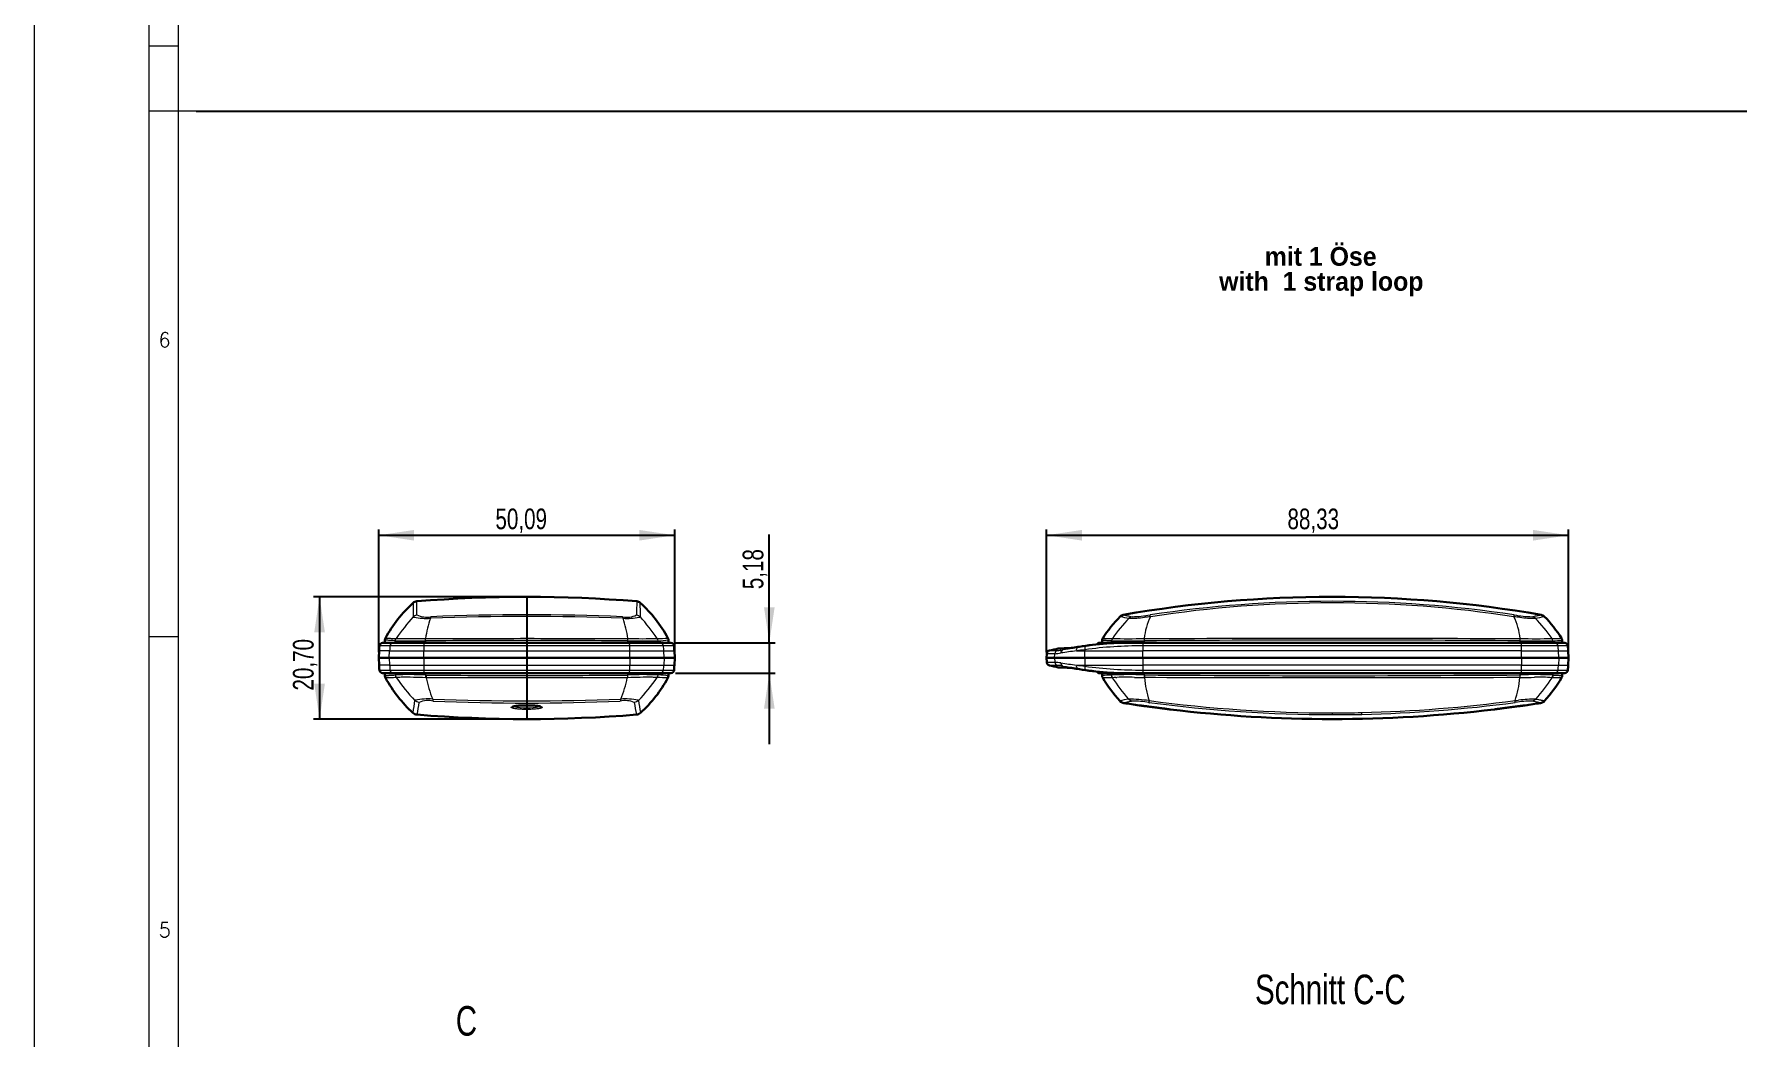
# Model space of a CAD drawing. Header units: millimetres. Extents: x 0 to 1188, y 0 to 841.
# Drawn here: x 0.4 to 288.7, y 437.1 to 607 of the extents above; entities that cross this region are included whole.
import ezdxf

# ---------------------------------------------------------------- set-up
doc = ezdxf.new("R2010")
doc.units = ezdxf.units.MM
doc.linetypes.add('SLD-Durchgehend', pattern=[0])
doc.styles.add('SLDTEXTSTYLE0', font='arialbd.ttf', dxfattribs={"width": 0.948})
doc.styles.add('SLDTEXTSTYLE2', font='simplex_.ttf', dxfattribs={"width": 0.95})
doc.styles.add('SLDTEXTSTYLE3', font='ARIALN.TTF', dxfattribs={"width": 0.87})
doc.dimstyles.new('SLDDIMSTYLE2', dxfattribs={"dimtxt": 3.5, "dimasz": 6, "dimexe": 0, "dimexo": 0.0625, "dimgap": 0.875, "dimtad": 1, "dimrnd": 1e-09, "dimzin": 12, "dimdsep": 46, "dimtxsty": 'SLDTEXTSTYLE3', "dimsah": 1, "dimcen": 0.09, "dimadec": 0, "dimazin": 3, "dimtfac": 1, "dimtofl": 0, "dimtmove": 0, "dimatfit": 3, "dimfxl": 0, "dimfrac": 2, "dimtolj": 1, "dimtzin": 12, "dimarcsym": 0})
doc.dimstyles.new('SLDDIMSTYLE3', dxfattribs={"dimtxt": 3.5, "dimasz": 6, "dimexe": 0, "dimexo": 0.0625, "dimgap": 0.875, "dimtad": 1, "dimrnd": 1e-09, "dimzin": 12, "dimdsep": 46, "dimtxsty": 'SLDTEXTSTYLE3', "dimsah": 1, "dimcen": 0.09, "dimadec": 0, "dimazin": 3, "dimtfac": 1, "dimtmove": 0, "dimatfit": 0, "dimfxl": 0, "dimfrac": 2, "dimtolj": 1, "dimtzin": 12, "dimarcsym": 0})

# ---------------------------------------------------------------- blocks, each defined once
blk = doc.blocks.new('SW_NOTE_2')
at = {"color": 0, "char_height": 3.175, "attachment_point": 2, "style": 'SLDTEXTSTYLE0'}
for s, insert in [('mit 1 Öse', (9.57, 4.09)), ('with  1 strap loop', (9.68, -0.14))]:
    blk.add_mtext(s, dxfattribs=dict(at, insert=insert))
blk = doc.blocks.new('_D_33')
for p, q in [((82.75, 511.76), (47.7, 511.76)), ((48.7, 511.76), (48.7, 491.06)), ((82.75, 491.06), (47.7, 491.06))]:
    blk.add_line(p, q)
for points in [[(48.7, 511.76), (47.8, 505.76), (49.6, 505.76)], [(48.7, 491.06), (49.6, 497.06), (47.8, 497.06)]]:
    blk.add_solid(points)
at = {"insert": (44.19, 495.9), "char_height": 3.5, "attachment_point": 1, "rotation": 90, "style": 'SLDTEXTSTYLE3'}
blk.add_mtext('20,70', dxfattribs=at)
blk = doc.blocks.new('_D_34')
for p, q in [((58.7, 502.41), (58.7, 523.19)), ((58.7, 522.19), (108.79, 522.19)), ((108.79, 502.41), (108.79, 523.19))]:
    blk.add_line(p, q)
for points in [[(58.7, 522.19), (64.7, 521.29), (64.7, 523.09)], [(108.79, 522.19), (102.79, 523.09), (102.79, 521.29)]]:
    blk.add_solid(points)
at = {"insert": (78.45, 526.71), "char_height": 3.5, "attachment_point": 1, "style": 'SLDTEXTSTYLE3'}
blk.add_mtext('50,09', dxfattribs=at)
blk = doc.blocks.new('_D_35')
for p, q in [((124.79, 504), (124.79, 522.32)), ((108.9, 504), (125.79, 504)), ((124.79, 504), (124.79, 498.83)), ((108.9, 498.83), (125.79, 498.83)), ((124.79, 498.83), (124.79, 486.83))]:
    blk.add_line(p, q)
for points in [[(124.79, 504), (125.69, 510), (123.89, 510)], [(124.79, 498.83), (123.89, 492.83), (125.69, 492.83)]]:
    blk.add_solid(points)
at = {"insert": (120.28, 513.06), "char_height": 3.5, "attachment_point": 1, "rotation": 90, "style": 'SLDTEXTSTYLE3'}
blk.add_mtext('5,18', dxfattribs=at)
blk = doc.blocks.new('_D_36')
for p, q in [((171.68, 502.41), (171.68, 523.19)), ((171.68, 522.19), (260.01, 522.19)), ((260.01, 502.41), (260.01, 523.19))]:
    blk.add_line(p, q)
for points in [[(171.68, 522.19), (177.68, 521.29), (177.68, 523.09)], [(260.01, 522.19), (254.01, 523.09), (254.01, 521.29)]]:
    blk.add_solid(points)
at = {"insert": (212.45, 526.71), "char_height": 3.5, "attachment_point": 1, "style": 'SLDTEXTSTYLE3'}
blk.add_mtext('88,33', dxfattribs=at)

msp = doc.modelspace()

# ---------------------------------------------------------------- linework, layer by layer
at = {"color": 7, "linetype": 'SLD-Durchgehend', "lineweight": 0}
for p, q in [((0.399, 840.6), (0.399, 0.4)), ((19.799, 840.6), (19.799, 0.4)), ((24.799, 836), (24.799, 5)), ((24.799, 605), (19.799, 605)), ((27.799, 594), (19.799, 594)), ((24.799, 505), (19.799, 505)), ((60.555, 502.618), (58.768, 502.618)), ((60.614, 503.461), (58.828, 503.461)), ((59.356, 503.983), (61.138, 503.983)), ((60.492, 501.414), (60.555, 502.618)), ((60.555, 502.618), (66.323, 502.618)), ((66.334, 503.461), (60.614, 503.461)), ((61.138, 503.983), (66.433, 503.983)), ((61.511, 504.002), (61.526, 504.323)), ((66.311, 501.414), (66.323, 502.618)), ((66.323, 502.618), (101.175, 502.618)), ((101.164, 503.461), (66.334, 503.461)), ((66.433, 503.983), (101.065, 503.983)), ((66.626, 504.318), (66.61, 504.002)), ((100.888, 504.002), (100.872, 504.319)), ((101.065, 503.983), (106.36, 503.983)), ((106.884, 503.461), (101.164, 503.461)), ((101.187, 501.414), (101.175, 502.618)), ((101.175, 502.618), (106.943, 502.618)), ((105.971, 504.323), (105.987, 504.002)), ((106.36, 503.983), (108.142, 503.983)), ((108.67, 503.461), (106.884, 503.461)), ((107.006, 501.414), (106.943, 502.618)), ((106.943, 502.618), (108.73, 502.618)), ((173.088, 502.141), (171.719, 502.141)), ((172.163, 502.671), (173.526, 502.671)), ((173.05, 501.414), (173.088, 502.141)), ((175.893, 503.093), (176.164, 503.143)), ((176.143, 503.142), (176.164, 503.143)), ((176.745, 502.618), (178.175, 502.618)), ((177.236, 503.317), (177.238, 503.318)), ((178.163, 501.414), (178.175, 502.618)), ((178.175, 502.618), (187.965, 502.618)), ((180.686, 503.985), (182.325, 503.985)), ((181.721, 503.877), (181.723, 503.878)), ((182.325, 503.985), (182.499, 503.98)), ((182.668, 504.002), (182.682, 504.318)), ((187.958, 501.414), (187.965, 502.618)), ((252.06, 502.618), (187.965, 502.618)), ((252.053, 503.461), (187.972, 503.461)), ((188.03, 503.983), (251.994, 503.983)), ((188.188, 504.323), (188.174, 504.002)), ((251.851, 504.002), (251.836, 504.323)), ((251.994, 503.983), (257.716, 503.983)), ((258.234, 503.461), (252.053, 503.461)), ((252.067, 501.414), (252.06, 502.618)), ((252.06, 502.618), (258.293, 502.618)), ((257.343, 504.318), (257.356, 504.002)), ((257.716, 503.983), (259.356, 503.983)), ((259.884, 503.461), (258.234, 503.461)), ((258.355, 501.414), (258.293, 502.618)), ((258.293, 502.618), (259.943, 502.618)), ((60.555, 500.211), (58.768, 500.211)), ((58.828, 499.368), (60.614, 499.368)), ((61.138, 498.845), (59.356, 498.845)), ((60.492, 501.414), (60.555, 500.211)), ((60.555, 500.211), (66.323, 500.211)), ((60.614, 499.368), (66.334, 499.368)), ((66.433, 498.845), (61.138, 498.845)), ((61.525, 498.534), (61.511, 498.827)), ((66.311, 501.414), (66.323, 500.211)), ((66.323, 500.211), (101.175, 500.211)), ((66.334, 499.368), (101.164, 499.368)), ((101.065, 498.845), (66.433, 498.845)), ((66.61, 498.827), (66.626, 498.512)), ((100.872, 498.512), (100.888, 498.827)), ((106.36, 498.845), (101.065, 498.845)), ((101.164, 499.368), (106.884, 499.368)), ((101.187, 501.414), (101.175, 500.211)), ((101.175, 500.211), (106.943, 500.211)), ((105.987, 498.827), (105.973, 498.534)), ((108.142, 498.845), (106.36, 498.845)), ((106.884, 499.368), (108.67, 499.368)), ((107.006, 501.414), (106.943, 500.211)), ((106.943, 500.211), (108.73, 500.211)), ((171.719, 500.688), (173.088, 500.688)), ((173.526, 500.158), (172.163, 500.158)), ((173.05, 501.414), (173.088, 500.688)), ((175.893, 499.736), (176.164, 499.686)), ((176.145, 499.687), (176.164, 499.686)), ((176.745, 500.211), (178.175, 500.211)), ((177.238, 499.511), (177.236, 499.512)), ((178.163, 501.414), (178.175, 500.211)), ((178.175, 500.211), (187.965, 500.211)), ((182.325, 498.844), (180.686, 498.844)), ((182.499, 498.849), (182.325, 498.844)), ((182.682, 498.512), (182.668, 498.827)), ((187.958, 501.414), (187.965, 500.211)), ((252.06, 500.211), (187.965, 500.211)), ((187.972, 499.368), (252.053, 499.368)), ((251.994, 498.845), (188.03, 498.845)), ((188.174, 498.827), (188.187, 498.533)), ((251.838, 498.534), (251.851, 498.827)), ((257.716, 498.845), (251.994, 498.845)), ((252.053, 499.368), (258.234, 499.368)), ((252.067, 501.414), (252.06, 500.211)), ((252.06, 500.211), (258.293, 500.211)), ((257.356, 498.827), (257.343, 498.512)), ((259.356, 498.845), (257.716, 498.845)), ((258.234, 499.368), (259.884, 499.368)), ((258.355, 501.414), (258.293, 500.211)), ((258.293, 500.211), (259.943, 500.211)), ((61.52, 498.533), (61.525, 498.534)), ((66.626, 498.512), (66.71, 498.511)), ((100.788, 498.511), (100.872, 498.512)), ((105.973, 498.534), (105.978, 498.533)), ((182.667, 498.511), (182.682, 498.512)), ((188.187, 498.533), (188.234, 498.532)), ((251.789, 498.533), (251.838, 498.534)), ((257.343, 498.512), (257.358, 498.511)), ((254.499, 494.462), (254.51, 494.475))]:
    msp.add_line(p, q, dxfattribs=at)
for p, q in [((27.799, 594), (855.371, 594)), ((83.749, 511.764), (83.749, 491.064))]:
    msp.add_line(p, q)
at = {"color": 7, "linetype": 'SLD-Durchgehend', "lineweight": 30}
for p, q in [((184.133, 508.44), (184.133, 508.44)), ((255.891, 508.44), (255.891, 508.44)), ((59.766, 504.455), (59.742, 504.002)), ((107.756, 504.002), (107.732, 504.455)), ((58.768, 502.618), (58.705, 501.414)), ((59.599, 504.002), (61.38, 504.002)), ((61.38, 504.002), (66.479, 504.002)), ((66.479, 504.002), (101.019, 504.002)), ((101.019, 504.002), (106.118, 504.002)), ((106.118, 504.002), (107.899, 504.002)), ((108.793, 501.414), (108.73, 502.618)), ((171.719, 502.141), (171.681, 501.414)), ((173.683, 503.002), (173.68, 503.001)), ((177.238, 503.318), (177.237, 503.317)), ((180.912, 504.002), (182.548, 504.002)), ((181.075, 504.373), (181.055, 504.002)), ((182.548, 504.002), (188.057, 504.002)), ((188.057, 504.002), (251.967, 504.002)), ((251.967, 504.002), (257.477, 504.002)), ((257.477, 504.002), (259.112, 504.002)), ((258.969, 504.002), (258.95, 504.373)), ((260.006, 501.414), (259.943, 502.618)), ((58.705, 501.414), (58.768, 500.211)), ((60.492, 501.414), (58.705, 501.414)), ((59.599, 498.827), (61.38, 498.827)), ((59.742, 498.827), (59.764, 498.399)), ((66.311, 501.414), (60.492, 501.414)), ((61.38, 498.827), (66.479, 498.827)), ((66.311, 501.414), (101.187, 501.414)), ((66.479, 498.827), (101.019, 498.827)), ((101.019, 498.827), (106.118, 498.827)), ((107.006, 501.414), (101.187, 501.414)), ((106.118, 498.827), (107.899, 498.827)), ((108.793, 501.414), (107.006, 501.414)), ((107.734, 498.399), (107.756, 498.827)), ((108.73, 500.211), (108.793, 501.414)), ((171.681, 501.414), (171.719, 500.688)), ((173.05, 501.414), (171.681, 501.414)), ((178.163, 501.414), (173.05, 501.414)), ((173.68, 499.827), (173.684, 499.827)), ((187.958, 501.414), (178.163, 501.414)), ((180.912, 498.827), (182.548, 498.827)), ((181.055, 498.827), (181.075, 498.452)), ((181.723, 498.951), (181.721, 498.951)), ((182.548, 498.827), (188.057, 498.827)), ((252.067, 501.414), (187.958, 501.414)), ((188.057, 498.827), (251.967, 498.827)), ((251.967, 498.827), (257.477, 498.827)), ((258.355, 501.414), (252.067, 501.414)), ((257.477, 498.827), (259.112, 498.827)), ((258.355, 501.414), (260.006, 501.414)), ((258.95, 498.452), (258.969, 498.827)), ((259.943, 500.211), (260.006, 501.414)), ((184.085, 494.148), (184.084, 494.148)), ((184.085, 494.148), (184.085, 494.148)), ((255.94, 494.148), (255.94, 494.148)), ((64.501, 492.114), (64.501, 492.114)), ((102.997, 492.114), (102.997, 492.114))]:
    msp.add_line(p, q, dxfattribs=at)
at = {"color": 7, "linetype": 'SLD-Durchgehend', "lineweight": 0, "flags": 128}
for points in [[(64.531, 508.397), (64.825, 508.609), (65.176, 508.702)], [(67.446, 508.131), (67.484, 508.304), (67.531, 508.398)], [(100.052, 508.13), (100.015, 508.304), (99.968, 508.398)], [(102.322, 508.702), (102.673, 508.609), (102.967, 508.397)], [(184.678, 508.726), (184.684, 508.724), (184.709, 508.719), (184.752, 508.709), (184.812, 508.696), (184.891, 508.678), (184.987, 508.657), (185.101, 508.632), (185.233, 508.604), (185.383, 508.571), (185.552, 508.534), (185.74, 508.493), (185.945, 508.448), (186.167, 508.398)], [(186.167, 508.398), (185.89, 508.304), (185.651, 508.131)], [(189.276, 508.398), (189.244, 508.609), (189.23, 508.703)], [(250.755, 508.397), (250.787, 508.609), (250.801, 508.702)], [(253.857, 508.398), (254.061, 508.443), (254.249, 508.485), (254.424, 508.523), (254.583, 508.558), (254.728, 508.59), (254.858, 508.618), (254.972, 508.643), (255.072, 508.665), (255.156, 508.683), (255.225, 508.698), (255.279, 508.71), (255.317, 508.719), (255.34, 508.724), (255.347, 508.726), (255.347, 508.726)], [(254.374, 508.131), (254.135, 508.304), (253.857, 508.398)], [(61.526, 504.323), (61.299, 504.333), (61.088, 504.344), (60.892, 504.355), (60.712, 504.366), (60.548, 504.378), (60.399, 504.389), (60.266, 504.4), (60.149, 504.411), (60.047, 504.421), (59.961, 504.43), (59.891, 504.438), (59.836, 504.445), (59.797, 504.451), (59.774, 504.454), (59.766, 504.455), (59.766, 504.455)], [(59.856, 504.775), (59.856, 504.775), (59.864, 504.774), (59.889, 504.772), (59.929, 504.77), (59.986, 504.766), (60.058, 504.762), (60.147, 504.758), (60.251, 504.753), (60.372, 504.748), (60.509, 504.743), (60.661, 504.738), (60.83, 504.733), (61.014, 504.728), (61.214, 504.724), (61.43, 504.72), (61.662, 504.716)], [(61.526, 504.323), (61.566, 504.529), (61.662, 504.716)], [(66.611, 504.319), (66.618, 504.527), (66.636, 504.716)], [(66.65, 504.716), (67.78, 504.718), (68.913, 504.721), (70.049, 504.723), (71.187, 504.725), (72.326, 504.727), (73.468, 504.729), (74.611, 504.731), (75.756, 504.732), (76.902, 504.734), (78.049, 504.735), (79.216, 504.736), (80.383, 504.737), (81.552, 504.737), (82.72, 504.738), (83.889, 504.738), (85.02, 504.738), (86.151, 504.737), (87.282, 504.736), (88.413, 504.736), (89.542, 504.735), (90.671, 504.733), (91.799, 504.732), (92.925, 504.73), (94.05, 504.729), (95.174, 504.727), (96.313, 504.725), (97.45, 504.723), (98.585, 504.721), (99.718, 504.718), (100.848, 504.716)], [(100.872, 504.319), (100.865, 504.528), (100.848, 504.716)], [(105.971, 504.323), (105.931, 504.529), (105.836, 504.716)], [(181.192, 504.738), (181.192, 504.738), (181.201, 504.738), (181.223, 504.737), (181.261, 504.737), (181.312, 504.736), (181.377, 504.735), (181.456, 504.734), (181.55, 504.732), (181.657, 504.731), (181.779, 504.729), (181.915, 504.727), (182.067, 504.725), (182.233, 504.723), (182.414, 504.721), (182.61, 504.718), (182.819, 504.716)], [(182.822, 504.716), (182.726, 504.527), (182.685, 504.319)], [(188.202, 504.716), (188.192, 504.529), (188.189, 504.323)], [(251.836, 504.323), (249.723, 504.333), (247.609, 504.344), (245.493, 504.355), (243.376, 504.366), (241.257, 504.378), (239.135, 504.389), (237.011, 504.4), (234.887, 504.411), (232.761, 504.421), (230.635, 504.43), (228.523, 504.438), (226.411, 504.445), (224.297, 504.451), (222.184, 504.454), (220.071, 504.455), (217.955, 504.454), (215.838, 504.451), (213.722, 504.446), (211.607, 504.439), (209.492, 504.431), (207.358, 504.421), (205.226, 504.411), (203.094, 504.401), (200.963, 504.389), (198.833, 504.378), (196.701, 504.366), (194.571, 504.355), (192.442, 504.344), (190.314, 504.333), (188.189, 504.323)], [(188.202, 504.716), (190.323, 504.72), (192.447, 504.724), (194.572, 504.728), (196.698, 504.733), (198.825, 504.738), (200.957, 504.743), (203.09, 504.748), (205.224, 504.753), (207.359, 504.758), (209.494, 504.762), (211.606, 504.766), (213.718, 504.77), (215.83, 504.772), (217.943, 504.774), (220.056, 504.775), (222.172, 504.774), (224.288, 504.772), (226.403, 504.77), (228.519, 504.766), (230.633, 504.762), (232.755, 504.758), (234.877, 504.753), (236.997, 504.748), (239.117, 504.743), (241.236, 504.738), (243.356, 504.733), (245.475, 504.728), (247.592, 504.724), (249.708, 504.72), (251.823, 504.716)], [(251.836, 504.323), (251.832, 504.529), (251.823, 504.716)], [(257.34, 504.319), (257.299, 504.527), (257.203, 504.716)], [(100.872, 504.319), (99.757, 504.325), (98.64, 504.331), (97.521, 504.337), (96.4, 504.342), (95.277, 504.347), (94.152, 504.351), (93.025, 504.355), (91.897, 504.359), (90.768, 504.363), (89.638, 504.366), (88.489, 504.368), (87.34, 504.37), (86.19, 504.372), (85.039, 504.373), (83.889, 504.373), (82.737, 504.373), (81.586, 504.372), (80.435, 504.371), (79.285, 504.369), (78.135, 504.367), (76.986, 504.364), (75.839, 504.361), (74.692, 504.357), (73.547, 504.352), (72.403, 504.348), (71.244, 504.343), (70.086, 504.337), (68.93, 504.331), (67.777, 504.325), (66.626, 504.319)], [(175.567, 503.07), (175.428, 503.065), (175.293, 503.06), (175.164, 503.055), (175.041, 503.051), (174.884, 503.045), (174.737, 503.04), (174.599, 503.035), (174.471, 503.03), (174.352, 503.026), (174.244, 503.022), (174.144, 503.018), (174.055, 503.015), (173.975, 503.012), (173.904, 503.01), (173.843, 503.007), (173.792, 503.006), (173.743, 503.004), (173.708, 503.002), (173.687, 503.002), (173.68, 503.001)], [(175.567, 503.07), (175.62, 503.078), (175.657, 503.08)], [(182.682, 504.319), (182.478, 504.325), (182.288, 504.331), (182.111, 504.337), (181.949, 504.342), (181.8, 504.347), (181.665, 504.352), (181.544, 504.356), (181.436, 504.36), (181.343, 504.363), (181.263, 504.366), (181.197, 504.369), (181.145, 504.371), (181.107, 504.372), (181.084, 504.373), (181.075, 504.373), (181.076, 504.373)], [(182.499, 503.98), (182.52, 503.978), (182.524, 503.974), (182.513, 503.969), (182.491, 503.964), (182.455, 503.957), (182.402, 503.949), (182.335, 503.94), (182.258, 503.931), (182.169, 503.921), (182.102, 503.914), (182.03, 503.906), (181.955, 503.899), (181.878, 503.892), (181.8, 503.884), (181.721, 503.877)], [(173.68, 499.827), (173.687, 499.827), (173.708, 499.826), (173.743, 499.825), (173.792, 499.823), (173.843, 499.821), (173.904, 499.819), (173.974, 499.817), (174.054, 499.814), (174.144, 499.811), (174.244, 499.807), (174.352, 499.803), (174.471, 499.799), (174.599, 499.794), (174.737, 499.789), (174.884, 499.784), (175.041, 499.778), (175.164, 499.774), (175.293, 499.769), (175.427, 499.764), (175.567, 499.759)], [(175.567, 499.759), (175.62, 499.751), (175.657, 499.749)], [(181.721, 498.951), (181.803, 498.944), (181.881, 498.937), (181.958, 498.93), (182.032, 498.922), (182.112, 498.914), (182.187, 498.906), (182.256, 498.898), (182.316, 498.891), (182.368, 498.884), (182.413, 498.878), (182.457, 498.871), (182.489, 498.865), (182.511, 498.86), (182.524, 498.855), (182.52, 498.851), (182.499, 498.849)], [(59.766, 498.399), (59.765, 498.399), (59.777, 498.401), (59.807, 498.405), (59.854, 498.412), (59.918, 498.42), (59.999, 498.429), (60.099, 498.439), (60.215, 498.451), (60.349, 498.462), (60.5, 498.475), (60.669, 498.487), (60.856, 498.499), (61.06, 498.511), (61.281, 498.522), (61.52, 498.533)], [(61.674, 498.083), (61.431, 498.08), (61.205, 498.076), (60.996, 498.072), (60.805, 498.067), (60.631, 498.063), (60.475, 498.058), (60.337, 498.053), (60.216, 498.049), (60.113, 498.044), (60.028, 498.04), (59.962, 498.036), (59.913, 498.034), (59.882, 498.032), (59.869, 498.031), (59.87, 498.031)], [(61.52, 498.533), (61.565, 498.297), (61.674, 498.083)], [(61.681, 498.084), (61.674, 498.083), (61.674, 498.083)], [(66.734, 498.075), (66.734, 498.075), (66.64, 498.076)], [(66.71, 498.511), (67.884, 498.504), (69.06, 498.497), (70.24, 498.49), (71.421, 498.484), (72.605, 498.479), (73.79, 498.473), (74.977, 498.469), (76.166, 498.464), (77.356, 498.461), (78.547, 498.458), (79.759, 498.455), (80.972, 498.453), (82.185, 498.452), (83.399, 498.452), (84.613, 498.452), (85.693, 498.453), (86.772, 498.454), (87.851, 498.456), (88.93, 498.458), (90.008, 498.461), (91.084, 498.464), (92.16, 498.468), (93.235, 498.472), (94.309, 498.477), (95.381, 498.481), (96.466, 498.487), (97.549, 498.492), (98.631, 498.498), (99.711, 498.504), (100.788, 498.511)], [(66.71, 498.511), (66.716, 498.283), (66.734, 498.075)], [(100.763, 498.075), (99.703, 498.073), (98.641, 498.071), (97.576, 498.069), (96.509, 498.067), (95.441, 498.065), (94.37, 498.063), (93.299, 498.062), (92.226, 498.06), (91.151, 498.059), (90.076, 498.057), (88.985, 498.056), (87.892, 498.055), (86.799, 498.054), (85.706, 498.054), (84.612, 498.054), (83.42, 498.053), (82.229, 498.054), (81.037, 498.054), (79.846, 498.055), (78.656, 498.056), (77.467, 498.057), (76.279, 498.058), (75.092, 498.06), (73.906, 498.062), (72.723, 498.064), (71.52, 498.066), (70.32, 498.068), (69.122, 498.07), (67.926, 498.073), (66.734, 498.075)], [(100.788, 498.511), (100.781, 498.283), (100.763, 498.075)], [(100.858, 498.076), (100.764, 498.075), (100.763, 498.075)], [(105.824, 498.083), (105.824, 498.083), (105.817, 498.084)], [(105.824, 498.083), (105.932, 498.297), (105.978, 498.533)], [(182.81, 498.075), (182.71, 498.283), (182.667, 498.511)], [(182.828, 498.076), (182.81, 498.075), (182.81, 498.075)], [(188.249, 498.083), (188.249, 498.083), (188.196, 498.083)], [(188.234, 498.532), (190.593, 498.521), (192.953, 498.509), (195.316, 498.496), (197.68, 498.484), (200.048, 498.471), (202.418, 498.458), (204.788, 498.446), (207.16, 498.435), (209.385, 498.425), (211.61, 498.416), (213.836, 498.409), (216.062, 498.403), (218.288, 498.4), (220.518, 498.399), (222.748, 498.401), (224.977, 498.405), (227.207, 498.412), (229.435, 498.42), (231.674, 498.429), (233.912, 498.439), (236.149, 498.451), (238.384, 498.462), (240.619, 498.475), (242.856, 498.487), (245.092, 498.499), (247.326, 498.511), (249.558, 498.522), (251.789, 498.533)], [(188.234, 498.532), (188.238, 498.297), (188.249, 498.083)], [(251.774, 498.083), (249.548, 498.08), (247.321, 498.076), (245.091, 498.072), (242.861, 498.067), (240.628, 498.063), (238.392, 498.058), (236.153, 498.053), (233.914, 498.049), (231.674, 498.044), (229.433, 498.04), (227.209, 498.036), (224.983, 498.034), (222.758, 498.032), (220.532, 498.031), (218.306, 498.031), (216.077, 498.033), (213.848, 498.035), (211.619, 498.038), (209.391, 498.042), (207.163, 498.046), (205.269, 498.05), (203.375, 498.054), (201.482, 498.058), (199.59, 498.062), (197.699, 498.066), (195.807, 498.07), (193.916, 498.073), (192.026, 498.077), (190.137, 498.08), (188.249, 498.083)], [(251.789, 498.533), (251.785, 498.297), (251.774, 498.083)], [(251.829, 498.084), (251.774, 498.083), (251.774, 498.083)], [(257.215, 498.075), (257.215, 498.075), (257.197, 498.076)], [(257.358, 498.511), (257.316, 498.283), (257.215, 498.075)], [(258.827, 498.053), (258.828, 498.053), (258.815, 498.054), (258.788, 498.054), (258.744, 498.055), (258.685, 498.056), (258.61, 498.057), (258.52, 498.058), (258.413, 498.06), (258.292, 498.062), (258.154, 498.064), (257.999, 498.066), (257.827, 498.068), (257.639, 498.07), (257.435, 498.073), (257.215, 498.075)], [(257.358, 498.511), (257.572, 498.504), (257.77, 498.497), (257.953, 498.49), (258.12, 498.484), (258.273, 498.479), (258.409, 498.473), (258.531, 498.469), (258.637, 498.464), (258.727, 498.461), (258.803, 498.458), (258.863, 498.455), (258.908, 498.453), (258.936, 498.452), (258.949, 498.452), (258.948, 498.452)], [(65.554, 493.887), (65.168, 493.987), (64.839, 494.212)], [(67.837, 494.462), (67.881, 494.235), (67.939, 494.117)], [(83.749, 493.393), (83.968, 493.392), (84.186, 493.388), (84.401, 493.382), (84.61, 493.374), (84.813, 493.363), (85.01, 493.35), (85.198, 493.335), (85.375, 493.318), (85.541, 493.3), (85.695, 493.279), (85.836, 493.257), (85.961, 493.233), (86.072, 493.208), (86.166, 493.181), (86.243, 493.154), (86.303, 493.126), (86.344, 493.098), (86.367, 493.068), (86.372, 493.039), (86.357, 493.01), (86.324, 492.981), (86.271, 492.952), (86.201, 492.924), (86.113, 492.897), (86.008, 492.872), (85.886, 492.847), (85.748, 492.824), (85.597, 492.802), (85.433, 492.783), (85.256, 492.765), (85.068, 492.749), (84.872, 492.735), (84.668, 492.724), (84.458, 492.715), (84.242, 492.708), (84.024, 492.704), (83.843, 492.702), (83.661, 492.702), (83.48, 492.704), (83.263, 492.708), (83.048, 492.715), (82.838, 492.724), (82.636, 492.735), (82.442, 492.748), (82.256, 492.763), (82.08, 492.781), (81.918, 492.8), (81.767, 492.821), (81.63, 492.844), (81.508, 492.868), (81.401, 492.893), (81.311, 492.92), (81.238, 492.947), (81.183, 492.975), (81.146, 493.004), (81.128, 493.033), (81.128, 493.063), (81.148, 493.092), (81.185, 493.121), (81.242, 493.149), (81.317, 493.177), (81.41, 493.204), (81.519, 493.229), (81.644, 493.253), (81.785, 493.276), (81.941, 493.298), (82.108, 493.317), (82.287, 493.334), (82.477, 493.349), (82.676, 493.363), (82.882, 493.373), (83.093, 493.382), (83.309, 493.388), (83.529, 493.392), (83.749, 493.393)], [(99.66, 494.462), (99.617, 494.236), (99.559, 494.117)], [(102.659, 494.212), (102.33, 493.987), (101.944, 493.887)], [(186.173, 494.117), (185.98, 494.071), (185.8, 494.028), (185.635, 493.989), (185.484, 493.953), (185.347, 493.921), (185.224, 493.892), (185.115, 493.866), (185.021, 493.844), (184.941, 493.825), (184.875, 493.81), (184.825, 493.797), (184.789, 493.789), (184.767, 493.783), (184.763, 493.782)], [(186.173, 494.117), (185.822, 494.235), (185.526, 494.461)], [(189.015, 493.888), (189.023, 493.987), (189.048, 494.207)], [(250.986, 493.887), (250.978, 493.987), (250.953, 494.212)], [(250.955, 494.212), (250.955, 494.212), (251.245, 494.237), (251.533, 494.263), (251.533, 494.263)], [(254.496, 494.462), (254.2, 494.235), (253.85, 494.117)], [(255.262, 493.782), (255.263, 493.782), (255.253, 493.784), (255.228, 493.791), (255.186, 493.801), (255.127, 493.815), (255.052, 493.833), (254.961, 493.854), (254.853, 493.88), (254.729, 493.909), (254.586, 493.943), (254.427, 493.98), (254.251, 494.022), (254.058, 494.067), (253.85, 494.117)], [(254.496, 494.462), (254.706, 494.417), (254.9, 494.375), (255.077, 494.337), (255.239, 494.303), (255.384, 494.271), (255.512, 494.244), (255.623, 494.22), (255.718, 494.199), (255.796, 494.182), (255.857, 494.168), (255.902, 494.158), (255.93, 494.151), (255.941, 494.148), (255.94, 494.148)], [(102.312, 491.815), (102.312, 491.815), (102.312, 491.818), (102.311, 491.828), (102.308, 491.845), (102.303, 491.869)]]:
    msp.add_lwpolyline(points, dxfattribs=at)
at = {"color": 7, "linetype": 'SLD-Durchgehend', "lineweight": 30, "flags": 128}
for points in [[(81.345, 493.161), (81.345, 493.161), (81.346, 493.162), (81.352, 493.165), (81.361, 493.17), (81.375, 493.175), (81.394, 493.182), (81.417, 493.19), (81.445, 493.199), (81.478, 493.208), (81.516, 493.217), (81.558, 493.227), (81.606, 493.237), (81.658, 493.248), (81.715, 493.258), (81.776, 493.268), (81.84, 493.278), (81.909, 493.288), (81.98, 493.297), (82.055, 493.306), (82.133, 493.315), (82.215, 493.323), (82.299, 493.331), (82.387, 493.338), (82.477, 493.346), (82.57, 493.352), (82.664, 493.358), (82.761, 493.364), (82.858, 493.369), (82.958, 493.373), (83.059, 493.377), (83.162, 493.381), (83.266, 493.384), (83.37, 493.386), (83.475, 493.388), (83.581, 493.389), (83.687, 493.39), (83.748, 493.39), (83.804, 493.39), (83.91, 493.389), (84.016, 493.388), (84.121, 493.386), (84.225, 493.384), (84.329, 493.381), (84.431, 493.378), (84.532, 493.374), (84.633, 493.369), (84.731, 493.364), (84.828, 493.359), (84.922, 493.353), (85.014, 493.346), (85.105, 493.339), (85.192, 493.331), (85.278, 493.324), (85.36, 493.315), (85.439, 493.306), (85.515, 493.297), (85.587, 493.288), (85.655, 493.278), (85.72, 493.268), (85.782, 493.258), (85.839, 493.248), (85.893, 493.237), (85.942, 493.227), (85.986, 493.216), (86.025, 493.206), (86.059, 493.197), (86.087, 493.188), (86.11, 493.18), (86.129, 493.173), (86.142, 493.167), (86.149, 493.164), (86.153, 493.162), (86.153, 493.162)], [(187.368, 493.393), (187.377, 493.392), (187.404, 493.388), (187.449, 493.382), (187.513, 493.374), (187.593, 493.363), (187.688, 493.351), (187.803, 493.336), (187.933, 493.318), (188.074, 493.3), (188.228, 493.279), (188.399, 493.257), (188.581, 493.233), (188.77, 493.208), (188.966, 493.182), (189.176, 493.155), (189.391, 493.126), (189.607, 493.098), (189.824, 493.069), (190.05, 493.039), (190.275, 493.01), (190.492, 492.981), (190.706, 492.953), (190.921, 492.925), (191.129, 492.897), (191.323, 492.872), (191.508, 492.848), (191.629, 492.832), (191.744, 492.817), (191.854, 492.802), (192.001, 492.783), (192.135, 492.765), (192.257, 492.749), (192.363, 492.735), (192.447, 492.724), (192.516, 492.715), (192.567, 492.708), (192.6, 492.704), (192.611, 492.703), (192.615, 492.702), (192.615, 492.702)], [(188.981, 493.907), (189.078, 493.879), (189.086, 493.877)], [(247.41, 492.702), (247.413, 492.702), (247.424, 492.704), (247.455, 492.708), (247.504, 492.714), (247.572, 492.723), (247.658, 492.735), (247.758, 492.748), (247.873, 492.763), (248.007, 492.781), (248.155, 492.8), (248.313, 492.821), (248.482, 492.843), (248.668, 492.867), (248.863, 492.893), (249.062, 492.919), (249.268, 492.946), (249.485, 492.975), (249.706, 493.004), (249.924, 493.033), (250.144, 493.062), (250.369, 493.091), (250.591, 493.121), (250.804, 493.149), (251.011, 493.176), (251.218, 493.203), (251.416, 493.229), (251.597, 493.253), (251.768, 493.276), (251.879, 493.29), (251.983, 493.304), (252.081, 493.317), (252.21, 493.334), (252.325, 493.349), (252.426, 493.362), (252.51, 493.373), (252.573, 493.382), (252.619, 493.388), (252.647, 493.392), (252.657, 493.393), (252.657, 493.393)]]:
    msp.add_lwpolyline(points, dxfattribs=at)
at = {"color": 7, "linetype": 'SLD-Durchgehend', "lineweight": 30}
for centre, radius, start, end in [((80.005, 493.806), 22.94, 132.38688, 151.43721), ((65.215, 510.013), 1, 94.6533, 132.47694), ((83.749, 281.764), 230, 85.35769, 94.64231), ((102.283, 510.013), 1, 47.51789, 85.35208), ((87.493, 493.807), 22.94, 28.5619, 47.61217), ((220.012, 304.764), 207, 80.17151, 99.8285), ((200.509, 492.409), 22.916, 135.60969, 147.45302), ((184.846, 507.746), 0.995, 99.76896, 135.74856), ((255.18, 507.747), 0.994, 44.26674, 80.29006), ((239.515, 492.409), 22.917, 32.54716, 44.39035), ((60.515, 504.416), 0.75, 151.40681, 177.00144), ((106.983, 504.416), 0.75, 2.99966, 28.59165), ((181.811, 504.338), 0.737, 147.10961, 177.24142), ((258.218, 504.339), 0.733, 2.64613, 32.94906), ((81.736, 501.414), 23, 174.89423, 177), ((59.4, 503.41), 0.575, 94.47957, 174.89423), ((63.846, 446.659), 57.5, 94.2363, 94.47957), ((103.651, 446.659), 57.5, 85.52043, 85.7637), ((108.097, 503.41), 0.575, 5.10577, 85.52043), ((85.761, 501.414), 23, 3, 5.10577), ((172.293, 502.111), 0.575, 103.0635, 177), ((185.16, 446.659), 57.5, 101.51641, 103.0635), ((176.819, 449.039), 54.053, 91.2322, 93.32936), ((175.131, 509.127), 6.07, 274.96739, 279.78938), ((160.499, 604.562), 102.619, 278.76909, 279.38687), ((186.843, 444.661), 59.438, 94.94154, 99.29892), ((180.73, 503.411), 0.575, 94.46294, 146.08189), ((185.16, 446.659), 57.5, 94.2363, 94.46294), ((180.958, 514.096), 10.246, 274.28338, 278.19997), ((254.865, 446.659), 57.5, 85.52043, 85.7637), ((259.311, 503.41), 0.575, 5.10577, 85.52043), ((236.975, 501.414), 23, 3, 5.10577), ((81.736, 501.414), 23, 183, 185.10577), ((59.4, 499.419), 0.575, 185.10577, 265.52043), ((63.846, 556.17), 57.5, 265.52043, 265.7637), ((103.651, 556.17), 57.5, 274.2363, 274.47957), ((108.097, 499.419), 0.575, 274.47957, 354.89423), ((85.761, 501.414), 23, 354.89423, 357), ((172.293, 500.718), 0.575, 183, 256.9365), ((185.16, 556.17), 57.5, 256.9365, 258.48359), ((176.894, 555.662), 55.927, 266.70603, 268.73267), ((175.103, 493.486), 6.287, 80.21379, 84.94605), ((159.351, 391.108), 109.869, 80.63033, 81.19772), ((186.827, 558.043), 59.312, 260.69643, 265.06305), ((180.73, 499.417), 0.575, 213.91012, 265.53706), ((185.16, 556.17), 57.5, 265.53706, 265.7637), ((180.977, 488.916), 10.063, 81.76082, 85.75126), ((254.865, 556.17), 57.5, 274.2363, 274.47957), ((259.311, 499.419), 0.575, 274.47957, 354.89423), ((236.975, 501.414), 23, 354.89423, 357), ((60.61, 498.44), 0.846, 182.72124, 208.92776), ((80.006, 509.022), 22.941, 208.6296, 227.47947), ((87.492, 509.023), 22.941, 312.51969, 331.36937), ((106.904, 498.435), 0.83, 330.79667, 357.52548), ((181.933, 498.496), 0.859, 182.94316, 211.04119), ((202.624, 510.876), 24.971, 210.89924, 222.06054), ((237.386, 510.887), 24.989, 317.94398, 329.09671), ((258.098, 498.493), 0.852, 328.87097, 357.20227), ((184.935, 494.913), 1.145, 221.99374, 261.32634), ((220.012, 721.064), 230, 261.18412, 261.84033), ((220.012, 721.064), 230, 278.15975, 278.81586), ((255.088, 494.914), 1.146, 278.71051, 318.01227), ((65.278, 492.961), 1.15, 227.45652, 265.37056), ((83.749, 721.064), 230, 265.37057, 274.62943), ((102.22, 492.961), 1.15, 274.62944, 312.54336), ((220.012, 721.064), 230, 263.15869, 276.84139)]:
    msp.add_arc(centre, radius, start, end, dxfattribs=at)
at = {"color": 7, "linetype": 'SLD-Durchgehend', "lineweight": 0}
for centre, radius, start, end in [((280.553, 508.663), 216.022, 179.44649, 180.07054), ((-0.54, 508.672), 65.716, 0.02663, 2.03696), ((167.361, 508.684), 65.038, 177.95252, 179.98344), ((-113.126, 508.662), 216.094, 359.92946, 0.55343), ((220.012, 304.52), 206.491, 81.42511, 98.5732), ((220.012, 308.266), 202.478, 81.26699, 98.73302), ((97.768, 479.539), 44.018, 139.03554, 145.11241), ((64.805, 508.68), 0.394, 225.76447, 255.59661), ((66.732, 518.932), 10.825, 259.21956, 273.78375), ((66.791, 511.942), 3.62, 243.5018, 281.798), ((85.922, 501.943), 19.485, 161.48386, 171.81897), ((83.738, 77.852), 430.588, 87.82861, 92.16858), ((83.744, 108.425), 400.302, 87.67717, 92.32115), ((100.741, 511.671), 3.364, 256.70738, 298.04168), ((100.727, 519.55), 11.44, 266.60786, 280.39201), ((81.617, 501.946), 19.443, 8.19222, 18.54787), ((102.686, 508.691), 0.407, 284.8891, 313.7671), ((69.955, 479.71), 43.735, 34.87205, 40.98777), ((205.14, 489.106), 27.235, 135.68999, 145.02976), ((205.947, 611.76), 105.597, 258.07859, 258.9192), ((185.495, 530.633), 22.503, 270.3968, 277.00581), ((185.905, 526.582), 18.185, 270.8278, 280.53668), ((199.48, 503.424), 11.352, 154.01776, 173.46331), ((200.356, 387.306), 121.598, 95.22823, 95.71874), ((236.198, 351.089), 157.98, 84.33777, 84.71544), ((240.645, 503.453), 11.249, 6.44761, 26.0723), ((254.018, 525.54), 17.142, 259.18305, 269.46394), ((254.658, 532.616), 24.487, 263.26265, 269.33501), ((233.291, 615.627), 109.543, 281.09632, 281.90651), ((234.885, 489.106), 27.236, 34.97018, 44.30989), ((64.147, 594.301), 89.619, 268.4105, 271.59125), ((103.351, 593.5), 88.819, 268.39396, 271.60372), ((105.696, 536.764), 32.049, 270.2512, 273.4808), ((105.501, 522.446), 18.128, 271.48691, 277.06906), ((185.513, 596.329), 91.652, 268.31733, 271.68105), ((254.512, 593.097), 88.422, 268.25749, 271.74413), ((253.595, 836.252), 331.556, 270.62396, 270.90514), ((83.664, 501.415), 23.141, 174.92575, 177.01865), ((61.185, 503.412), 0.573, 94.64535, 175.08446), ((65.601, 447.371), 56.788, 94.26259, 94.50739), ((64.161, 611.413), 107.122, 268.59071, 271.31032), ((187.874, 501.423), 121.557, 179.03921, 179.43666), ((67.178, 503.572), 0.851, 151.06294, 187.44527), ((67.404, 501.658), 2.52, 111.53466, 112.65605), ((103.336, 614.238), 109.946, 268.72325, 271.37328), ((100.09, 501.647), 2.531, 67.34651, 68.46279), ((100.32, 503.572), 0.851, 352.55496, 28.93683), ((-20.514, 501.421), 121.695, 0.56356, 0.96056), ((101.895, 447.35), 56.809, 85.49265, 85.73736), ((106.313, 503.412), 0.573, 4.91574, 85.35445), ((83.834, 501.415), 23.141, 2.98135, 5.07425), ((173.66, 502.114), 0.573, 103.536, 177.29528), ((172.537, 511.544), 9.42, 273.35457, 279.61229), ((172.945, 511.092), 8.441, 273.95051, 280.34962), ((174.626, 502.297), 0.518, 108.55666, 184.46288), ((207.618, 267.515), 237.121, 97.48114, 98.12392), ((206.249, 300.154), 205.113, 98.23188, 98.9154), ((186.738, 448.558), 55.602, 101.2264, 102.75556), ((174.999, 509.922), 6.876, 274.74123, 279.59831), ((159.158, 612.845), 111.01, 278.80237, 279.37265), ((177.266, 502.771), 0.543, 135.23566, 196.32777), ((219.23, 188.871), 316.61, 97.45017, 97.71154), ((216.186, 232.678), 273.315, 97.99016, 98.26835), ((186.911, 444.139), 59.964, 94.96514, 99.2849), ((179.159, 503.043), 1.01, 162.83127, 193.38962), ((307.632, 501.38), 129.463, 179.3675, 179.45183), ((187.639, 434.625), 68.837, 89.72308, 97.90072), ((187.7, 433.449), 70.536, 89.73205, 97.74528), ((182.37, 503.429), 0.558, 94.56898, 119.04482), ((186.72, 448.673), 55.486, 94.31266, 94.54338), ((182.543, 503.427), 0.555, 94.58328, 110.87928), ((185.342, 623.533), 119.244, 268.72346, 271.36797), ((393.966, 501.418), 206.004, 179.43164, 179.66615), ((189.469, 503.557), 1.5, 163.50449, 183.6725), ((188.756, 502.955), 1.259, 123.68919, 125.18243), ((254.686, 626.977), 122.687, 268.66914, 271.23943), ((251.264, 502.948), 1.267, 54.82247, 56.30591), ((250.716, 503.575), 1.342, 355.12132, 17.70088), ((47.139, 501.425), 204.924, 0.33348, 0.56923), ((251.256, 708.493), 204.265, 271.70761, 272.15855), ((253.305, 448.678), 55.481, 85.43973, 85.6874), ((257.667, 503.416), 0.569, 4.5602, 85.03833), ((234.915, 501.415), 23.409, 2.94653, 5.01536), ((83.664, 501.414), 23.141, 182.98135, 185.07425), ((61.185, 499.417), 0.573, 184.91553, 265.35469), ((65.599, 555.43), 56.76, 265.49249, 265.73741), ((187.874, 501.406), 121.557, 180.56334, 180.96079), ((67.178, 499.257), 0.851, 172.55471, 208.93709), ((67.403, 501.17), 2.519, 247.34343, 248.46537), ((100.09, 501.18), 2.53, 291.53718, 292.65402), ((100.32, 499.257), 0.851, 331.06314, 7.44506), ((-20.514, 501.408), 121.695, 359.03944, 359.43644), ((101.897, 555.45), 56.781, 274.26263, 274.50746), ((106.313, 499.417), 0.573, 274.64551, 355.08428), ((83.834, 501.414), 23.141, 354.92575, 357.01865), ((172.431, 490.35), 10.359, 80.67172, 86.36143), ((173.66, 500.715), 0.573, 182.70473, 256.46399), ((172.94, 491.698), 8.48, 79.66514, 86.03475), ((174.626, 500.532), 0.518, 175.53709, 251.44337), ((208.765, 743.678), 245.563, 261.88713, 262.50781), ((186.738, 554.271), 55.602, 257.24443, 258.77359), ((206.281, 702.89), 205.33, 261.08496, 261.76775), ((175.083, 493.574), 6.205, 80.13891, 85.52153), ((159.297, 390.857), 110.126, 80.62505, 81.19991), ((177.266, 500.058), 0.543, 163.67225, 224.76432), ((219.224, 813.912), 316.565, 262.28844, 262.54984), ((216.203, 770.27), 273.436, 261.73171, 262.00977), ((186.911, 558.691), 59.964, 260.71511, 265.03485), ((179.056, 499.783), 0.91, 164.88983, 198.88928), ((307.63, 501.449), 129.461, 180.54817, 180.6325), ((187.638, 568.186), 68.819, 262.09825, 270.27795), ((187.681, 569.086), 70.241, 262.23791, 270.28476), ((182.37, 499.4), 0.558, 240.95441, 265.43199), ((186.731, 554.296), 55.626, 265.45691, 265.68705), ((182.543, 499.402), 0.555, 248.77706, 265.41637), ((393.966, 501.411), 206.004, 180.33385, 180.56836), ((189.309, 499.253), 1.342, 175.12096, 197.70206), ((188.755, 499.874), 1.258, 234.81686, 236.31085), ((251.265, 499.881), 1.266, 303.69406, 305.17822), ((250.716, 499.253), 1.342, 342.2991, 4.87869), ((47.139, 501.403), 204.924, 359.43077, 359.66652), ((253.307, 554.123), 55.453, 274.3126, 274.56039), ((257.667, 499.413), 0.569, 274.96163, 355.43982), ((234.915, 501.414), 23.409, 354.98464, 357.05347), ((63.864, 448.756), 49.833, 86.82317, 92.69055), ((62.391, 498.581), 0.867, 183.09692, 214.98536), ((88.366, 516.678), 32.531, 214.86281, 223.67992), ((63.136, 484.553), 13.608, 92.74454, 96.13974), ((62.847, 396.119), 102.028, 87.86969, 90.20375), ((70.522, 498.418), 3.897, 178.60907, 185.02901), ((83.352, 501.167), 16.903, 190.53862, 203.37194), ((84.143, 501.176), 16.907, 336.60224, 349.432), ((96.977, 498.417), 3.896, 354.98171, 1.40096), ((104.607, 398.776), 99.37, 89.76256, 92.16203), ((103.637, 448.27), 50.318, 87.339, 93.14981), ((79.04, 516.755), 32.65, 316.33342, 325.11796), ((104.327, 484.163), 14, 83.88983, 87.16857), ((105.107, 498.581), 0.867, 325.01355, 356.90288), ((105.667, 461.515), 36.569, 86.92434, 89.7537), ((105.519, 480.954), 17.585, 82.76953, 88.50283), ((189.298, 298.129), 200.492, 91.89531, 92.35013), ((186.029, 202.084), 296.009, 90.62312, 90.93533), ((185.648, 441.807), 56.783, 87.4368, 92.99383), ((183.557, 498.562), 0.876, 183.24752, 213.6742), ((209.686, 515.445), 32, 212.87457, 220.97653), ((184.071, 484.921), 13.213, 92.93645, 95.39695), ((183.362, 500.164), 2.047, 270.887, 276.60358), ((185.009, 458.756), 39.4, 87.73784, 92.0538), ((186.857, 500.298), 2.192, 262.33532, 272.2454), ((189.642, 604.541), 106.468, 268.54729, 269.2218), ((194.666, 498.433), 6.48, 179.12107, 183.10144), ((205.212, 499.56), 17.027, 184.9787, 198.32381), ((235.479, 499.506), 16.357, 341.11451, 355.01044), ((245.359, 498.431), 6.479, 356.92312, 0.90763), ((248.102, 690.808), 192.76, 271.10799, 271.83164), ((254.375, 443.707), 54.885, 86.90008, 92.64934), ((255.125, 472.701), 25.46, 85.33162, 91.94015), ((230.707, 515.194), 31.555, 318.92605, 327.1457), ((256.468, 498.562), 0.876, 326.31534, 356.74027), ((-65.906, 514.435), 132.301, 350.3119, 351.20739), ((65.026, 494.014), 0.272, 113.73713, 133.21588), ((67.151, 482.973), 11.509, 86.58815, 101.19467), ((42.626, 496.927), 23.129, 347.36703, 352.44722), ((67.114, 490.188), 4.015, 78.15048, 112.86451), ((83.738, 898.285), 404.136, 267.7451, 272.25763), ((83.745, 865.856), 372.074, 267.56531, 272.43596), ((83.749, 502.238), 9.281, 256.24127, 283.76134), ((100.36, 489.95), 4.244, 68.08627, 100.87466), ((100.354, 483.1), 11.384, 78.71299, 93.49387), ((125.297, 497.003), 23.56, 187.59974, 192.5867), ((102.466, 494.004), 0.284, 47.13369, 65.80027), ((330.979, 530.307), 231.156, 188.98362, 189.49624), ((203.651, 407.467), 88.862, 101.76887, 102.7195), ((183.581, 442.865), 51.633, 83.92157, 87.84077), ((186.351, 478.515), 15.603, 80.16883, 90.65534), ((219.929, 723.277), 231.462, 262.32478, 270.02049), ((220.165, 724.387), 232.274, 262.30153, 269.9621), ((219.595, 726.857), 234.75, 271.3246, 277.67618), ((220.106, 723.135), 231.318, 271.21858, 277.67215), ((253.731, 477.664), 16.453, 89.58755, 99.59827), ((255.662, 454.86), 39.618, 91.68675, 95.98225), ((64.839, 492.103), 0.339, 168.48551, 178.11782), ((65.288, 493.015), 1.15, 227.25587, 265.36873), ((65.562, 491.775), 0.379, 165.68602, 174.00099), ((102.21, 493.015), 1.15, 274.63103, 312.74433), ((102.66, 492.103), 0.338, 1.87007, 11.52394), ((219.973, 716.455), 224.341, 270.00975, 271.28953), ((311.177, 492.114), 91.166, 180.0001, 180.188), ((220, 725.512), 233.697, 270.00277, 271.23202), ((210.664, 491.857), 14.362, 0.04847, 1.25244)]:
    msp.add_arc(centre, radius, start, end, dxfattribs=at)

# ---------------------------------------------------------------- block references
msp.add_blockref('SW_NOTE_2', (208.495, 566.906))

# ---------------------------------------------------------------- texts
at = {"color": 7, "linetype": 'Continuous', "lineweight": 0, "char_height": 2.5, "attachment_point": 1, "style": 'SLDTEXTSTYLE2'}
for s, insert in [('6', (21.461, 556.52)), ('5', (21.489, 456.611))]:
    msp.add_mtext(s, dxfattribs=dict(at, insert=insert))
at = {"insert": (219.697, 447.798), "char_height": 5, "attachment_point": 2, "style": 'SLDTEXTSTYLE3'}
msp.add_mtext('Schnitt C-C', dxfattribs=at)
at = {"color": 7, "linetype": 'Continuous', "insert": (71.749, 442.473), "char_height": 5, "attachment_point": 1, "style": 'SLDTEXTSTYLE3'}
msp.add_mtext('C', dxfattribs=at)

# ---------------------------------------------------------------- dimensions: what is measured, and where the dimension line sits
for base, p1, p2, picture, middle in [((108.793, 522.194), (58.705, 501.414), (108.793, 501.414), '_D_34', (83.382, 522.194)), ((260.0064, 522.1939), (171.6808, 501.4144), (260.0064, 501.4144), '_D_36', (217.3831, 522.1939))]:
    dim = msp.add_linear_dim(base=base, p1=p1, p2=p2, dimstyle='SLDDIMSTYLE2')
    dim.commit()
    dim.dimension.update_dxf_attribs({"geometry": picture, "text_midpoint": middle, "dimtype": 160})
for base, p1, p2, dimstyle, picture, middle in [((124.793026573, 498.826902355), (107.898962615, 504.001902355), (107.898962615, 498.826902355), 'SLDDIMSTYLE3', '_D_35', (124.793026573, 516.898900224)), ((48.705, 491.064), (83.749, 511.764), (83.749, 491.064), 'SLDDIMSTYLE2', '_D_33', (48.705, 500.837))]:
    dim = msp.add_linear_dim(base=base, p1=p1, p2=p2, angle=90, dimstyle=dimstyle)
    dim.commit()
    dim.dimension.update_dxf_attribs({"geometry": picture, "text_midpoint": middle, "dimtype": 160})

doc.saveas('drawing.dxf')
